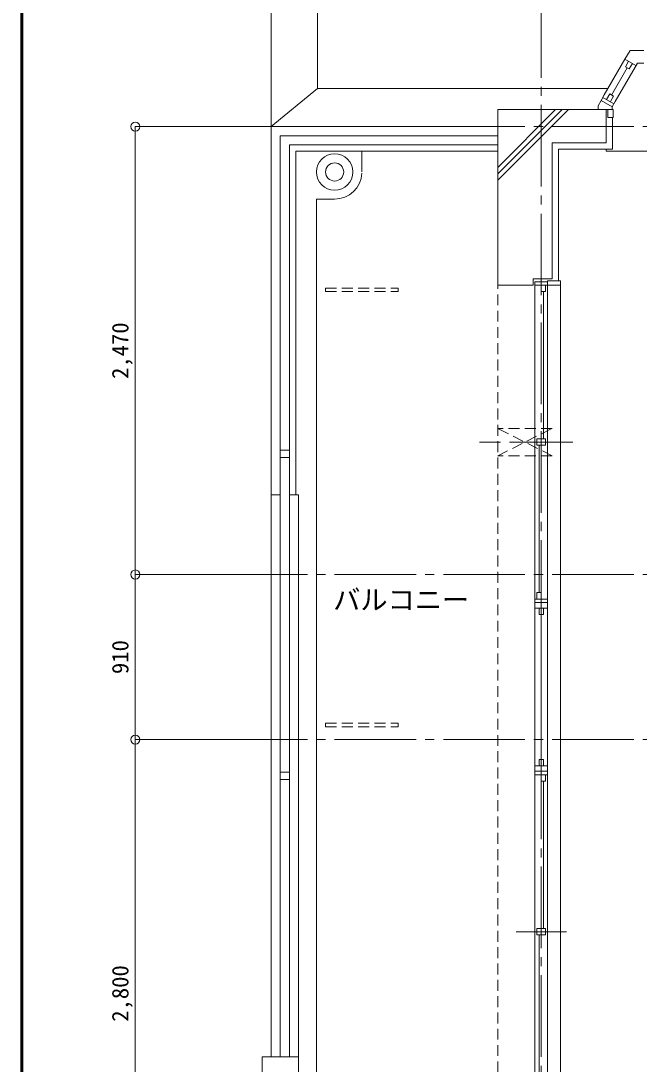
# Model space of a CAD drawing. Units: millimetres at full size, sheet at 1:50. Extents: x -9674 to 9699, y -6794 to 6791.
# Drawn here: x -9674 to -6262, y -1928 to 3825 of the extents above; entities that cross this region are included whole.
import ezdxf
from ezdxf.enums import TextEntityAlignment as Align

# ---------------------------------------------------------------- set-up
doc = ezdxf.new("R2010")
doc.units = ezdxf.units.MM
doc.header["$LTSCALE"] = 50
doc.header["$PDMODE"] = 32
doc.header["$PDSIZE"] = 50
for name, pattern in [('CHAIN1', [8, 5, -1, 1, -1]), ('CHAIN2', [12, 9, -1, 1, -1]), ('DASHED1', [1.8, 1.2, -0.6])]:
    doc.linetypes.add(name, pattern=pattern)
for name, color, linetype, lineweight in [('0-0_図面枠', 7, 'Continuous', 9), ('1-0_芯', 134, 'CHAIN2', 9), ('1-1_躯体', 134, 'Continuous', 9), ('1-3_建具', 134, 'Continuous', 9), ('1-6_ﾊﾞﾙｺﾆｰ・階段', 134, 'Continuous', 9), ('1-7_その他', 134, 'DASHED1', 9), ('1-8_ハッチ', 134, 'Continuous', 9), ('1-B_寸法', 134, 'Continuous', 9), ('1-C_梁', 134, 'DASHED1', 9)]:
    doc.layers.add(name, color=color, linetype=linetype, lineweight=lineweight)
doc.layers.add('1-A_文字', color=134, linetype='Continuous')
doc.styles.add('ＭＳ ゴシック', font='')
doc.styles.get('ＭＳ ゴシック').set_extended_font_data('MS Gothic')

msp = doc.modelspace()

# ---------------------------------------------------------------- linework, layer by layer
at = {"layer": '0-0_図面枠'}
for p, q in [((-9673.92, 6791.43), (-9673.92, -6793.93)), ((-9672.16, 6789.66), (-9672.16, -6792.16)), ((-9670.4, 6787.9), (-9670.4, -6790.4)), ((-9668.64, -6788.64), (-9668.64, 6786.14)), ((-9666.87, 6784.38), (-9666.87, -6786.88)), ((-9665.11, 6782.61), (-9665.11, -6785.11)), ((-9663.35, 6780.85), (-9663.35, -6783.35))]:
    msp.add_line(p, q, dxfattribs=at)
at = {"layer": '1-0_芯'}
for p, q in [((-6802.5, -3688.13), (-6802.5, 4241.87)), ((-8542.5, 3241.87), (8067.5, 3241.87)), ((-8542.5, 771.87), (8067.5, 771.87)), ((-8542.5, -138.13), (2697.5, -138.13))]:
    msp.add_line(p, q, dxfattribs=at)
at = {"layer": '1-1_躯体'}
for p, q in [((-7042.5, 2366.87), (-7042.5, 3336.87)), ((-6445, 3336.87), (-7042.5, 3336.87)), ((-6742.5, 2401.87), (-6742.5, 3151.87)), ((-6847.5, 2366.87), (-7042.5, 2366.87)), ((-6847.5, 2401.87), (-6847.5, 2366.87)), ((-6742.5, 2401.87), (-6847.5, 2401.87))]:
    msp.add_line(p, q, dxfattribs=at)
msp.add_lwpolyline([(-6445, 3336.87), (-6445, 3151.87), (-6742.5, 3151.87)], dxfattribs=at)
at = {"layer": '1-3_建具'}
for p, q in [((-6312.71, 3661.87), (-6340.42, 3613.88)), ((-6312.71, 3661.87), (-6237.3, 3661.87)), ((-6454.48, 3416.32), (-6340.42, 3613.88)), ((-6393.86, 3381.32), (-6272.3, 3591.87)), ((-6279.8, 3578.88), (-6340.42, 3613.88)), ((-6338, 3572.07), (-6320.5, 3602.38)), ((-6237.3, 3591.87), (-6272.3, 3591.87)), ((-6327.61, 3566.07), (-6414.17, 3416.14)), ((-6471.98, 3386.01), (-6454.48, 3416.32)), ((-6401.36, 3368.33), (-6461.98, 3403.33)), ((-6424.56, 3422.14), (-6442.06, 3391.83)), ((-6424.56, 3422.14), (-6403.78, 3410.14)), ((-6403.78, 3410.14), (-6421.28, 3379.83)), ((-6393.86, 3381.32), (-6411.36, 3351.01)), ((-6435.5, 3336.87), (-6405.5, 3336.87)), ((-6435.5, 3291.87), (-6435.5, 3336.87)), ((-6425.5, 3336.87), (-6410.5, 3336.87)), ((-6445, 3116.87), (-6445, 3106.87)), ((-4706, 3106.87), (-6445, 3106.87)), ((-6837.5, 2386.87), (-6837.5, 2351.87)), ((-6837.5, 2386.87), (-6767.5, 2386.87)), ((-6767.5, 2366.87), (-6837.5, 2366.87)), ((-6802.5, 2331.87), (-6802.5, 2366.87)), ((-6778.5, 2331.87), (-6778.5, 2366.87)), ((-6767.5, 2391.87), (-6767.5, 2366.87)), ((-6695.5, 2391.87), (-6767.5, 2391.87)), ((-6767.5, 2351.87), (-6767.5, 2366.87)), ((-6695.5, -2063.13), (-6695.5, 2366.87)), ((-6837.5, 2351.87), (-6837.5, 651.87)), ((-6778.5, 2331.87), (-6802.5, 2331.87)), ((-6790.5, 2331.87), (-6790.5, 1519.37)), ((-6767.5, 2351.87), (-6767.5, 651.87)), ((-6940.98, 1501.87), (-6664.02, 1501.87)), ((-6778.5, 1519.37), (-6826.5, 1519.37)), ((-6826.5, 1519.37), (-6826.5, 1484.37)), ((-6802.5, 1519.37), (-6802.5, 1484.37)), ((-6814.5, 671.87), (-6814.5, 1484.37)), ((-6837.5, 571.87), (-6837.5, 651.87)), ((-6767.5, 636.87), (-6837.5, 636.87)), ((-6826.5, 671.87), (-6802.5, 671.87)), ((-6826.5, 671.87), (-6826.5, 636.87)), ((-6802.5, 671.87), (-6802.5, 636.87)), ((-6767.5, 651.87), (-6767.5, 571.87)), ((-6837.5, 616.87), (-6767.5, 616.87)), ((-6767.5, 586.87), (-6837.5, 586.87)), ((-6814.5, 551.87), (-6814.5, 586.87)), ((-6790.5, 551.87), (-6790.5, 586.87)), ((-6837.5, 571.87), (-6837.5, -268.13)), ((-6790.5, 551.87), (-6814.5, 551.87)), ((-6802.5, -248.13), (-6802.5, 551.87)), ((-6767.5, 571.87), (-6767.5, -268.13)), ((-6837.5, -268.13), (-6837.5, -348.13)), ((-6767.5, -283.13), (-6837.5, -283.13)), ((-6790.5, -248.13), (-6814.5, -248.13)), ((-6814.5, -248.13), (-6814.5, -283.13)), ((-6790.5, -248.13), (-6790.5, -283.13)), ((-6767.5, -348.13), (-6767.5, -268.13)), ((-6837.5, -313.13), (-6767.5, -313.13)), ((-6767.5, -333.13), (-6837.5, -333.13)), ((-6802.5, -368.13), (-6802.5, -333.13)), ((-6778.5, -368.13), (-6778.5, -333.13)), ((-6837.5, -348.13), (-6837.5, -2048.13)), ((-6778.5, -368.13), (-6802.5, -368.13)), ((-6790.5, -368.13), (-6790.5, -1180.63)), ((-6767.5, -348.13), (-6767.5, -2048.13)), ((-6940.98, -1198.13), (-6664.02, -1198.13)), ((-6778.5, -1180.63), (-6826.5, -1180.63)), ((-6826.5, -1180.63), (-6826.5, -1215.63)), ((-6802.5, -1180.63), (-6802.5, -1215.63)), ((-6814.5, -2028.13), (-6814.5, -1215.63))]:
    msp.add_line(p, q, dxfattribs=at)
for points in [[(-6338, 3572.07), (-6317.22, 3560.07), (-6299.72, 3590.38)], [(-6471.98, 3386.01), (-6489.14, 3356.29), (-6489.14, 3336.87)], [(-6471.98, 3386.01), (-6411.36, 3351.01), (-6411.36, 3336.87), (-6489.14, 3336.87)], [(-6435.5, 3291.87), (-6405.5, 3291.87), (-6405.5, 3336.87)], [(-6695.5, 2391.87), (-6695.5, 2366.87), (-6767.5, 2366.87)], [(-6778.5, 1519.37), (-6778.5, 1484.37), (-6826.5, 1484.37)], [(-6778.5, -1180.63), (-6778.5, -1215.63), (-6826.5, -1215.63)]]:
    msp.add_lwpolyline(points, dxfattribs=at)
at = {"layer": '1-6_ﾊﾞﾙｺﾆｰ・階段'}
for p, q in [((-8292.5, 3241.87), (-8292.5, 5120.29)), ((-8037.5, 3451.87), (-8037.5, 5120.29)), ((-8037.5, 3451.87), (-8292.5, 3241.87)), ((-8037.5, 3451.87), (-6433.96, 3451.87)), ((-8192.5, 3141.87), (-8192.5, -1888.13)), ((-7042.5, 3141.87), (-8192.5, 3141.87)), ((-7792.5, 2991.87), (-7792.5, 3106.87)), ((-8042.5, 2841.87), (-8042.5, -2061.9)), ((-7942.5, 2841.87), (-8042.5, 2841.87)), ((-8242.5, 1456.87), (-8192.5, 1456.87)), ((-8242.5, 1416.87), (-8192.5, 1416.87)), ((-8292.5, 1211.87), (-8242.5, 1211.87)), ((-8192.5, 1211.87), (-8142.5, 1211.87)), ((-8142.5, 1211.87), (-8142.5, -2092.59)), ((-8242.5, -318.13), (-8192.5, -318.13)), ((-8242.5, -358.13), (-8192.5, -358.13)), ((-8342.5, -1888.13), (-8142.5, -1888.13))]:
    msp.add_line(p, q, dxfattribs=at)
for points in [[(-7042.5, 3241.87), (-8292.5, 3241.87), (-8292.5, -1888.13)], [(-7042.5, 3191.87), (-8242.5, 3191.87), (-8242.5, -1888.13)], [(-7042.5, 3106.87), (-8157.5, 3106.87), (-8157.5, 1211.87)], [(-8342.5, -1888.13), (-8342.5, -2038.13), (-8037.5, -2488.13)]]:
    msp.add_lwpolyline(points, dxfattribs=at)
for radius in [100, 50]:
    msp.add_circle((-7942.5, 2991.87), radius, dxfattribs=at)
msp.add_arc((-7942.5, 2991.87), 150, 270, 357.77329, dxfattribs=at)
at = {"layer": '1-7_その他'}
for p, q in [((-7992.5, 2351.87), (-7992.5, 2331.87)), ((-7992.5, 2331.87), (-7592.5, 2331.87)), ((-6742.5, 1576.87), (-7042.5, 1576.87)), ((-7042.5, 1426.87), (-6742.5, 1576.87)), ((-6742.5, 1426.87), (-7042.5, 1576.87)), ((-6742.5, 1426.87), (-7042.5, 1426.87)), ((-7992.5, -48.13), (-7992.5, -68.13)), ((-7992.5, -68.13), (-7592.5, -68.13))]:
    msp.add_line(p, q, dxfattribs=at)
at = {"layer": '1-7_その他', "linetype": 'CHAIN1'}
msp.add_line((-6627.5, 1501.87), (-7142.5, 1501.87), dxfattribs=at)
at = {"layer": '1-7_その他'}
for points in [[(-7992.5, 2351.87), (-7592.5, 2351.87), (-7592.5, 2331.87)], [(-7992.5, -48.13), (-7592.5, -48.13), (-7592.5, -68.13)]]:
    msp.add_lwpolyline(points, dxfattribs=at)
at = {"layer": '1-8_ハッチ'}
for p, q in [((-7042.5, 2946.64), (-6652.27, 3336.87)), ((-7042.5, 2981.99), (-6687.63, 3336.87)), ((-7042.5, 3017.35), (-6722.98, 3336.87)), ((-6410, 3291.87), (-6410, 3116.87)), ((-6410, 3116.87), (-6707.5, 3116.87)), ((-6707.5, 2391.87), (-6707.5, 3116.87))]:
    msp.add_line(p, q, dxfattribs=at)
at = {"layer": '1-B_寸法'}
for p, q in [((-9042.5, 771.87), (-9042.5, 3241.87)), ((-9042.5, 3241.87), (-8542.5, 3241.87)), ((-9042.5, -138.13), (-9042.5, 771.87)), ((-9042.5, 771.87), (-8542.5, 771.87)), ((-9042.5, -2938.13), (-9042.5, -138.13)), ((-9042.5, -138.13), (-8542.5, -138.13))]:
    msp.add_line(p, q, dxfattribs=at)
for p in [(-9042.5, 3241.87), (-9042.5, 771.87), (-9042.5, -138.13)]:
    msp.add_point(p, dxfattribs=at)
at = {"layer": '1-C_梁'}
msp.add_line((-7042.5, -2063.13), (-7042.5, 2366.87), dxfattribs=at)

# ---------------------------------------------------------------- texts
at = {"layer": '1-A_文字', "style": 'ＭＳ ゴシック'}
msp.add_text('バルコニー', height=110, dxfattribs=at).set_placement((-7950.69, 544.78), align=Align.BOTTOM_LEFT)
at = {"layer": '1-B_寸法', "style": 'ＭＳ ゴシック'}
for s, p in [('2,470', (-9052.5, 1850.62)), ('910', (-9052.5, 223.12)), ('2,800', (-9052.5, -1694.38))]:
    msp.add_text(s, height=91.64, rotation=90, dxfattribs=at).set_placement(p, align=Align.BOTTOM_LEFT)

doc.saveas('drawing.dxf')
